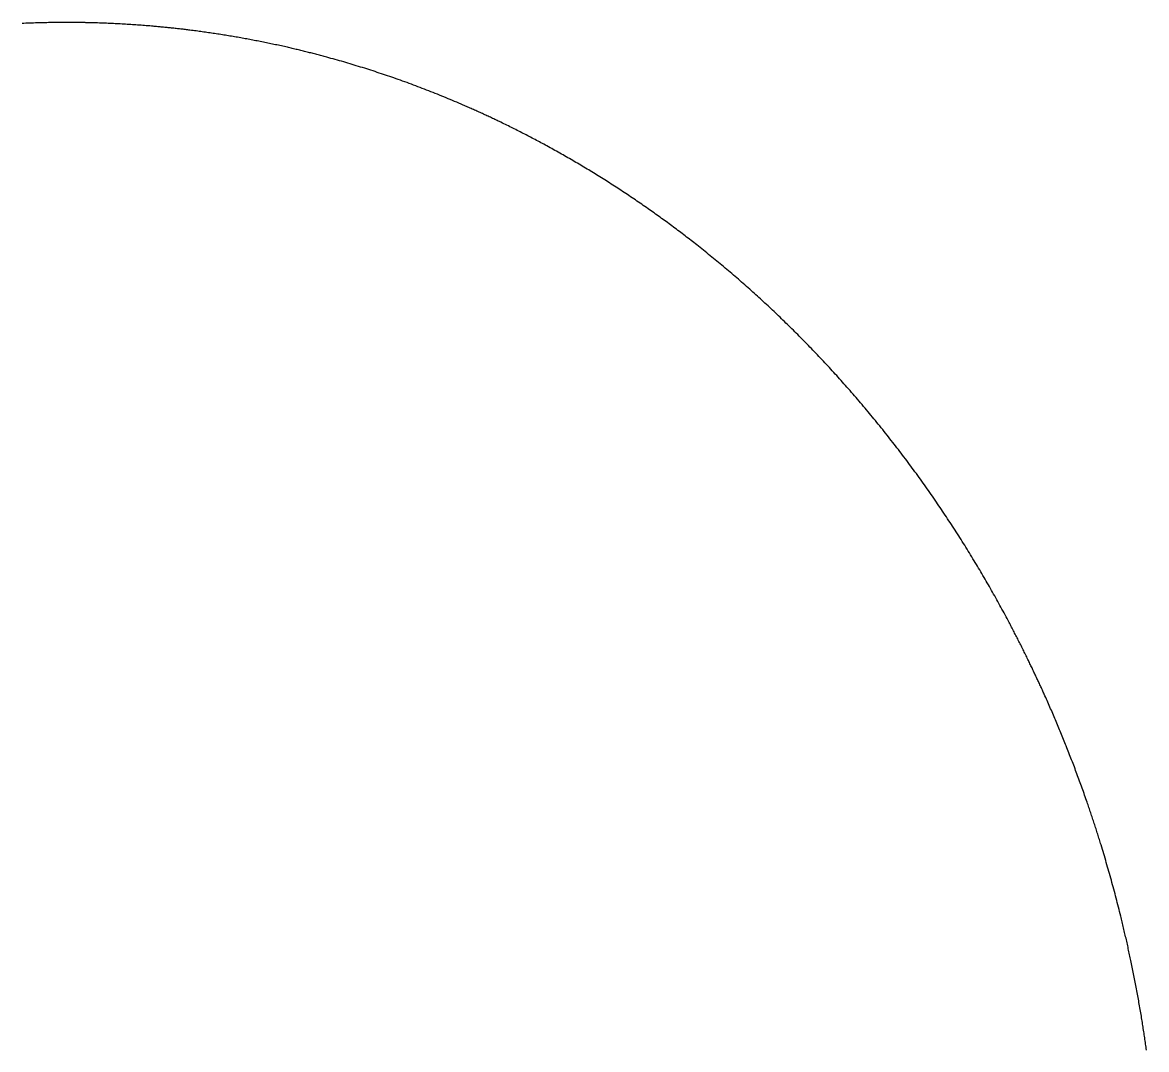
# Model space of a CAD drawing. Extents: x -390 to 1004, y -529 to 565.
# Drawn here: x 307 to 906, y 18 to 565 of the extents above; entities that cross this region are included whole.
import ezdxf

# ---------------------------------------------------------------- set-up
doc = ezdxf.new("R2010")
doc.units = 0
doc.layers.add('EDGE-CUTS', color=7, linetype='CONTINUOUS')

msp = doc.modelspace()

# ---------------------------------------------------------------- linework, layer by layer
at = {"layer": 'EDGE-CUTS', "color": 7}
msp.add_lwpolyline([(905.82, 18.07), (905.71, 18.89), (905.59, 19.71), (905.47, 20.53), (905.36, 21.35), (905.24, 22.17), (905.12, 22.99), (905, 23.81), (904.87, 24.63), (904.75, 25.45), (904.63, 26.26), (904.5, 27.08), (904.38, 27.9), (904.25, 28.71), (904.12, 29.53), (904, 30.35), (903.87, 31.16), (903.74, 31.98), (903.61, 32.79), (903.48, 33.61), (903.34, 34.42), (903.21, 35.24), (903.06, 36.15), (902.91, 37.06), (902.75, 37.97), (902.6, 38.88), (902.45, 39.78), (902.29, 40.69), (902.13, 41.6), (901.97, 42.5), (901.81, 43.41), (901.65, 44.32), (901.49, 45.22), (901.33, 46.13), (901.16, 47.03), (901, 47.94), (900.83, 48.84), (900.67, 49.74), (900.5, 50.65), (900.33, 51.55), (900.16, 52.45), (899.98, 53.35), (899.81, 54.25), (899.64, 55.15), (899.46, 56.05), (899.29, 56.95), (899.11, 57.85), (898.93, 58.75), (898.75, 59.65), (898.57, 60.54), (898.39, 61.44), (898.2, 62.34), (898.02, 63.23), (897.83, 64.13), (897.67, 64.93), (897.5, 65.73), (897.33, 66.52), (897.16, 67.32), (896.99, 68.11), (896.82, 68.91), (896.65, 69.71), (896.48, 70.5), (896.31, 71.3), (896.13, 72.09), (895.96, 72.88), (895.78, 73.68), (895.6, 74.47), (895.43, 75.26), (895.25, 76.05), (895.07, 76.85), (894.89, 77.64), (894.71, 78.43), (894.53, 79.22), (894.34, 80.01), (894.16, 80.8), (893.98, 81.59), (893.79, 82.38), (893.6, 83.17), (893.42, 83.96), (893.23, 84.74), (893.04, 85.53), (892.85, 86.32), (892.66, 87.11), (892.47, 87.89), (892.28, 88.68), (892.08, 89.46), (891.79, 90.66), (891.49, 91.86), (891.19, 93.06), (890.88, 94.25), (890.58, 95.44), (890.27, 96.64), (889.96, 97.83), (889.65, 99.02), (889.34, 100.21), (889.03, 101.4), (888.71, 102.59), (888.39, 103.78), (888.07, 104.97), (887.75, 106.15), (887.42, 107.34), (887.1, 108.52), (886.77, 109.7), (886.44, 110.89), (886.11, 112.07), (885.77, 113.25), (885.44, 114.43), (885.1, 115.6), (884.76, 116.78), (884.41, 117.96), (884.07, 119.13), (883.72, 120.31), (883.38, 121.48), (883.03, 122.65), (882.67, 123.82), (882.32, 124.99), (881.96, 126.16), (881.61, 127.33), (881.39, 128.05), (881.16, 128.76), (880.94, 129.48), (880.72, 130.19), (880.5, 130.91), (880.27, 131.62), (880.05, 132.34), (879.82, 133.05), (879.59, 133.77), (879.37, 134.48), (879.14, 135.19), (878.91, 135.9), (878.68, 136.62), (878.45, 137.33), (878.22, 138.04), (877.99, 138.75), (877.76, 139.46), (877.52, 140.17), (877.29, 140.88), (877.05, 141.59), (876.82, 142.3), (876.58, 143.01), (876.35, 143.71), (876.11, 144.42), (875.87, 145.13), (875.63, 145.84), (875.39, 146.54), (875.15, 147.25), (874.91, 147.95), (874.67, 148.66), (874.43, 149.36), (874.18, 150.07), (873.86, 151.02), (873.53, 151.97), (873.19, 152.91), (872.86, 153.86), (872.53, 154.8), (872.19, 155.75), (871.86, 156.69), (871.52, 157.64), (871.18, 158.58), (870.84, 159.52), (870.5, 160.46), (870.16, 161.4), (869.81, 162.34), (869.47, 163.28), (869.12, 164.22), (868.77, 165.16), (868.42, 166.1), (868.07, 167.03), (867.72, 167.97), (867.37, 168.9), (867.01, 169.83), (866.66, 170.77), (866.3, 171.7), (865.94, 172.63), (865.58, 173.56), (865.22, 174.49), (864.86, 175.42), (864.5, 176.35), (864.13, 177.28), (863.76, 178.21), (863.4, 179.13), (863.03, 180.06), (862.68, 180.93), (862.33, 181.8), (861.98, 182.67), (861.63, 183.54), (861.28, 184.41), (860.92, 185.27), (860.57, 186.14), (860.21, 187.01), (859.86, 187.87), (859.5, 188.74), (859.14, 189.6), (858.78, 190.47), (858.42, 191.33), (858.05, 192.19), (857.69, 193.05), (857.33, 193.91), (856.96, 194.77), (856.59, 195.63), (856.23, 196.49), (855.86, 197.35), (855.49, 198.21), (855.11, 199.06), (854.74, 199.92), (854.37, 200.78), (853.99, 201.63), (853.62, 202.48), (853.24, 203.34), (852.86, 204.19), (852.48, 205.04), (852.1, 205.89), (851.72, 206.74), (851.34, 207.59), (851.08, 208.16), (850.83, 208.72), (850.57, 209.29), (850.32, 209.85), (850.06, 210.42), (849.8, 210.98), (849.54, 211.55), (849.28, 212.11), (849.02, 212.68), (848.76, 213.24), (848.5, 213.8), (848.24, 214.37), (847.98, 214.93), (847.72, 215.49), (847.46, 216.05), (847.19, 216.61), (846.93, 217.17), (846.67, 217.74), (846.4, 218.3), (846.14, 218.86), (845.87, 219.42), (845.61, 219.98), (845.34, 220.53), (845.07, 221.09), (844.81, 221.65), (844.54, 222.21), (844.27, 222.77), (844, 223.33), (843.73, 223.88), (843.46, 224.44), (843.19, 225), (842.92, 225.55), (842.61, 226.19), (842.3, 226.84), (841.98, 227.48), (841.67, 228.12), (841.35, 228.76), (841.04, 229.4), (840.72, 230.04), (840.4, 230.67), (840.09, 231.31), (839.77, 231.95), (839.45, 232.59), (839.13, 233.22), (838.81, 233.86), (838.49, 234.5), (838.17, 235.13), (837.84, 235.77), (837.52, 236.4), (837.2, 237.04), (836.87, 237.67), (836.55, 238.3), (836.22, 238.94), (835.9, 239.57), (835.57, 240.2), (835.25, 240.83), (834.92, 241.46), (834.59, 242.09), (834.26, 242.72), (833.93, 243.35), (833.6, 243.98), (833.27, 244.61), (832.94, 245.24), (832.61, 245.87), (832.07, 246.88), (831.53, 247.89), (830.99, 248.9), (830.45, 249.91), (829.9, 250.92), (829.36, 251.93), (828.81, 252.94), (828.26, 253.94), (827.71, 254.94), (827.16, 255.95), (826.6, 256.95), (826.05, 257.95), (825.49, 258.95), (824.93, 259.95), (824.37, 260.94), (823.81, 261.94), (823.25, 262.93), (822.68, 263.92), (822.12, 264.92), (821.55, 265.91), (820.98, 266.9), (820.41, 267.88), (819.84, 268.87), (819.26, 269.86), (818.69, 270.84), (818.11, 271.82), (817.53, 272.81), (816.95, 273.79), (816.37, 274.77), (815.78, 275.74), (815.2, 276.72), (814.61, 277.7), (813.99, 278.73), (813.37, 279.76), (812.74, 280.78), (812.11, 281.81), (811.48, 282.84), (810.85, 283.86), (810.22, 284.88), (809.59, 285.9), (808.95, 286.92), (808.31, 287.94), (807.67, 288.96), (807.03, 289.97), (806.39, 290.99), (805.75, 292), (805.1, 293.01), (804.45, 294.02), (803.8, 295.03), (803.15, 296.03), (802.5, 297.04), (801.84, 298.04), (801.19, 299.04), (800.53, 300.04), (799.87, 301.04), (799.21, 302.04), (798.55, 303.04), (797.88, 304.03), (797.21, 305.03), (796.55, 306.02), (795.88, 307.01), (795.21, 308), (794.53, 308.99), (793.86, 309.97), (793.16, 310.99), (792.46, 312.01), (791.76, 313.02), (791.05, 314.03), (790.34, 315.05), (789.64, 316.06), (788.93, 317.06), (788.21, 318.07), (787.5, 319.08), (786.79, 320.08), (786.07, 321.08), (785.35, 322.08), (784.63, 323.08), (783.91, 324.08), (783.19, 325.07), (782.46, 326.07), (781.73, 327.06), (781, 328.05), (780.27, 329.04), (779.54, 330.03), (778.81, 331.01), (778.07, 332), (777.33, 332.98), (776.59, 333.96), (775.85, 334.94), (775.11, 335.92), (774.37, 336.89), (773.62, 337.87), (772.87, 338.84), (772.12, 339.81), (771.37, 340.78), (770.62, 341.75), (769.86, 342.72), (769.09, 343.69), (768.33, 344.66), (767.56, 345.63), (766.79, 346.6), (766.02, 347.57), (765.25, 348.53), (764.48, 349.5), (763.7, 350.46), (762.93, 351.42), (762.15, 352.37), (761.37, 353.33), (760.59, 354.28), (759.8, 355.23), (759.02, 356.18), (758.23, 357.13), (757.44, 358.08), (756.65, 359.03), (755.86, 359.97), (755.07, 360.91), (754.27, 361.85), (753.48, 362.79), (752.68, 363.73), (751.88, 364.66), (751.08, 365.59), (750.27, 366.52), (749.47, 367.45), (748.66, 368.38), (747.85, 369.31), (747.04, 370.23), (746.23, 371.15), (745.42, 372.07), (744.64, 372.94), (743.87, 373.81), (743.1, 374.68), (742.32, 375.54), (741.54, 376.41), (740.76, 377.27), (739.98, 378.13), (739.2, 378.99), (738.42, 379.85), (737.63, 380.7), (736.84, 381.55), (736.06, 382.41), (735.27, 383.26), (734.48, 384.11), (733.68, 384.95), (732.89, 385.8), (732.1, 386.64), (731.3, 387.49), (730.5, 388.33), (729.7, 389.17), (728.9, 390), (728.1, 390.84), (727.3, 391.67), (726.49, 392.51), (725.68, 393.34), (724.88, 394.17), (724.07, 394.99), (723.26, 395.82), (722.44, 396.64), (721.63, 397.46), (720.82, 398.29), (720, 399.1), (719.22, 399.88), (718.44, 400.66), (717.66, 401.44), (716.87, 402.21), (716.09, 402.99), (715.3, 403.76), (714.51, 404.53), (713.73, 405.3), (712.94, 406.06), (712.14, 406.83), (711.35, 407.59), (710.56, 408.35), (709.76, 409.12), (708.97, 409.87), (708.17, 410.63), (707.37, 411.39), (706.57, 412.14), (705.77, 412.9), (704.97, 413.65), (704.17, 414.4), (703.36, 415.15), (702.55, 415.89), (701.75, 416.64), (700.94, 417.38), (700.13, 418.12), (699.32, 418.86), (698.51, 419.6), (697.69, 420.34), (696.88, 421.07), (696.06, 421.81), (695.25, 422.54), (694.43, 423.27), (693.57, 424.04), (692.71, 424.8), (691.84, 425.56), (690.98, 426.32), (690.11, 427.08), (689.25, 427.84), (688.38, 428.59), (687.51, 429.35), (686.64, 430.1), (685.76, 430.85), (684.89, 431.59), (684.01, 432.34), (683.14, 433.08), (682.26, 433.83), (681.38, 434.57), (680.5, 435.31), (679.62, 436.04), (678.74, 436.78), (677.85, 437.51), (676.97, 438.24), (676.08, 438.97), (675.19, 439.7), (674.3, 440.43), (673.41, 441.15), (672.52, 441.87), (671.63, 442.59), (670.73, 443.31), (669.84, 444.03), (668.94, 444.75), (668.04, 445.46), (667.14, 446.17), (666.24, 446.88), (665.47, 447.49), (664.7, 448.09), (663.92, 448.69), (663.15, 449.29), (662.37, 449.9), (661.6, 450.49), (660.82, 451.09), (660.04, 451.69), (659.26, 452.28), (658.48, 452.88), (657.7, 453.47), (656.92, 454.06), (656.14, 454.65), (655.35, 455.24), (654.57, 455.82), (653.78, 456.41), (653, 456.99), (652.21, 457.58), (651.42, 458.16), (650.63, 458.74), (649.84, 459.31), (649.05, 459.89), (648.26, 460.47), (647.46, 461.04), (646.67, 461.61), (645.88, 462.19), (645.08, 462.76), (644.28, 463.32), (643.49, 463.89), (642.69, 464.46), (641.89, 465.02), (641.09, 465.58), (640.25, 466.17), (639.41, 466.76), (638.56, 467.35), (637.72, 467.94), (636.87, 468.52), (636.03, 469.1), (635.18, 469.68), (634.33, 470.26), (633.48, 470.84), (632.63, 471.41), (631.78, 471.99), (630.93, 472.56), (630.08, 473.13), (629.22, 473.7), (628.37, 474.27), (627.51, 474.84), (626.66, 475.4), (625.8, 475.97), (624.94, 476.53), (624.08, 477.09), (623.22, 477.65), (622.36, 478.2), (621.5, 478.76), (620.64, 479.31), (619.77, 479.86), (618.91, 480.42), (618.04, 480.96), (617.17, 481.51), (616.31, 482.06), (615.44, 482.6), (614.57, 483.14), (613.7, 483.69), (612.85, 484.21), (612.01, 484.73), (611.17, 485.25), (610.32, 485.76), (609.47, 486.28), (608.63, 486.79), (607.78, 487.31), (606.93, 487.82), (606.08, 488.33), (605.23, 488.83), (604.38, 489.34), (603.53, 489.85), (602.67, 490.35), (601.82, 490.85), (600.97, 491.35), (600.11, 491.85), (599.25, 492.35), (598.4, 492.84), (597.54, 493.34), (596.68, 493.83), (595.82, 494.32), (594.96, 494.81), (594.1, 495.3), (593.24, 495.79), (592.37, 496.27), (591.51, 496.76), (590.65, 497.24), (589.78, 497.72), (588.92, 498.2), (588.05, 498.67), (587.18, 499.15), (586.31, 499.62), (585.53, 500.05), (584.75, 500.47), (583.97, 500.89), (583.19, 501.31), (582.41, 501.73), (581.62, 502.15), (580.84, 502.57), (580.05, 502.98), (579.27, 503.4), (578.48, 503.81), (577.7, 504.22), (576.91, 504.63), (576.12, 505.04), (575.33, 505.45), (574.54, 505.85), (573.75, 506.26), (572.96, 506.66), (572.17, 507.07), (571.38, 507.47), (570.59, 507.87), (569.8, 508.27), (569, 508.66), (568.21, 509.06), (567.41, 509.45), (566.62, 509.85), (565.82, 510.24), (565.03, 510.63), (564.23, 511.02), (563.43, 511.41), (562.63, 511.8), (561.83, 512.18), (561.03, 512.57), (560.44, 512.85), (559.84, 513.14), (559.24, 513.42), (558.64, 513.71), (558.04, 513.99), (557.44, 514.28), (556.84, 514.56), (556.24, 514.84), (555.64, 515.12), (555.04, 515.4), (554.44, 515.68), (553.84, 515.96), (553.24, 516.23), (552.64, 516.51), (552.03, 516.79), (551.43, 517.06), (550.83, 517.34), (550.22, 517.61), (549.62, 517.89), (549.02, 518.16), (548.41, 518.43), (547.81, 518.7), (547.2, 518.97), (546.6, 519.24), (545.99, 519.51), (545.39, 519.78), (544.78, 520.05), (544.17, 520.31), (543.57, 520.58), (542.96, 520.84), (542.35, 521.11), (541.74, 521.37), (540.61, 521.86), (539.47, 522.35), (538.33, 522.84), (537.19, 523.32), (536.05, 523.8), (534.91, 524.28), (533.76, 524.75), (532.62, 525.23), (531.47, 525.7), (530.33, 526.16), (529.18, 526.63), (528.03, 527.09), (526.88, 527.55), (525.73, 528.01), (524.58, 528.46), (523.43, 528.91), (522.27, 529.36), (521.12, 529.81), (519.96, 530.25), (518.8, 530.69), (517.64, 531.13), (516.48, 531.57), (515.32, 532), (514.16, 532.43), (513, 532.86), (511.83, 533.29), (510.67, 533.71), (509.5, 534.13), (508.33, 534.55), (507.17, 534.96), (506, 535.38), (504.83, 535.79), (503.72, 536.17), (502.62, 536.55), (501.51, 536.93), (500.41, 537.3), (499.3, 537.68), (498.19, 538.05), (497.08, 538.42), (495.97, 538.79), (494.86, 539.15), (493.75, 539.51), (492.64, 539.87), (491.52, 540.23), (490.41, 540.58), (489.29, 540.94), (488.17, 541.28), (487.06, 541.63), (485.94, 541.98), (484.82, 542.32), (483.7, 542.66), (482.58, 543), (481.46, 543.33), (480.33, 543.67), (479.21, 544), (478.09, 544.33), (476.96, 544.65), (475.83, 544.97), (474.71, 545.3), (473.58, 545.61), (472.45, 545.93), (471.32, 546.24), (470.19, 546.55), (469.06, 546.86), (468.41, 547.04), (467.76, 547.22), (467.1, 547.39), (466.45, 547.56), (465.8, 547.74), (465.14, 547.91), (464.49, 548.08), (463.84, 548.25), (463.18, 548.42), (462.53, 548.59), (461.88, 548.76), (461.22, 548.93), (460.57, 549.09), (459.91, 549.26), (459.26, 549.43), (458.6, 549.59), (457.94, 549.75), (457.29, 549.92), (456.63, 550.08), (455.97, 550.24), (455.32, 550.4), (454.66, 550.56), (454, 550.72), (453.34, 550.87), (452.69, 551.03), (452.03, 551.19), (451.37, 551.34), (450.71, 551.5), (450.05, 551.65), (449.39, 551.8), (448.73, 551.95), (448.07, 552.11), (447.27, 552.29), (446.48, 552.47), (445.68, 552.64), (444.88, 552.82), (444.09, 553), (443.29, 553.17), (442.49, 553.35), (441.69, 553.52), (440.89, 553.69), (440.09, 553.86), (439.29, 554.03), (438.49, 554.2), (437.69, 554.36), (436.89, 554.53), (436.09, 554.69), (435.29, 554.86), (434.48, 555.02), (433.68, 555.18), (432.88, 555.34), (432.08, 555.5), (431.27, 555.65), (430.47, 555.81), (429.66, 555.96), (428.86, 556.11), (428.05, 556.27), (427.25, 556.42), (426.44, 556.57), (425.64, 556.71), (424.83, 556.86), (424.02, 557.01), (423.21, 557.15), (422.41, 557.29), (421.59, 557.44), (420.78, 557.58), (419.96, 557.72), (419.15, 557.86), (418.33, 558), (417.52, 558.13), (416.7, 558.27), (415.89, 558.4), (415.07, 558.54), (414.25, 558.67), (413.44, 558.8), (412.62, 558.93), (411.8, 559.06), (410.98, 559.18), (410.16, 559.31), (409.35, 559.43), (408.53, 559.55), (407.71, 559.68), (406.89, 559.8), (406.07, 559.91), (405.24, 560.03), (404.42, 560.15), (403.6, 560.26), (402.78, 560.38), (401.96, 560.49), (401.14, 560.6), (400.31, 560.71), (399.49, 560.82), (398.67, 560.93), (397.84, 561.04), (397.02, 561.14), (396.19, 561.24), (395.58, 561.32), (394.97, 561.4), (394.36, 561.47), (393.75, 561.54), (393.14, 561.62), (392.53, 561.69), (391.92, 561.76), (391.31, 561.83), (390.7, 561.9), (390.08, 561.97), (389.47, 562.04), (388.86, 562.11), (388.25, 562.18), (387.64, 562.24), (387.02, 562.31), (386.41, 562.37), (385.8, 562.44), (385.18, 562.5), (384.57, 562.57), (383.96, 562.63), (383.34, 562.69), (382.73, 562.75), (382.12, 562.81), (381.5, 562.87), (380.89, 562.93), (380.27, 562.99), (379.66, 563.05), (379.04, 563.1), (378.43, 563.16), (377.81, 563.22), (377.2, 563.27), (376.58, 563.33), (375.66, 563.4), (374.75, 563.48), (373.83, 563.56), (372.91, 563.63), (371.99, 563.71), (371.07, 563.78), (370.15, 563.85), (369.23, 563.92), (368.31, 563.98), (367.38, 564.05), (366.46, 564.11), (365.54, 564.17), (364.62, 564.23), (363.69, 564.29), (362.77, 564.35), (361.85, 564.4), (360.92, 564.46), (360, 564.51), (359.07, 564.56), (358.15, 564.61), (357.22, 564.66), (356.3, 564.7), (355.37, 564.75), (354.44, 564.79), (353.52, 564.83), (352.59, 564.87), (351.66, 564.91), (350.73, 564.95), (349.8, 564.98), (348.87, 565.01), (347.94, 565.04), (347.01, 565.07), (346.64, 565.09), (346.28, 565.1), (345.91, 565.11), (345.54, 565.12), (345.17, 565.13), (344.8, 565.14), (344.43, 565.15), (344.06, 565.16), (343.69, 565.17), (343.32, 565.18), (342.94, 565.19), (342.57, 565.19), (342.2, 565.2), (341.83, 565.21), (341.46, 565.22), (341.09, 565.23), (340.72, 565.23), (340.35, 565.24), (339.98, 565.25), (339.61, 565.25), (339.24, 565.26), (338.87, 565.27), (338.5, 565.27), (338.13, 565.28), (337.76, 565.28), (337.38, 565.29), (337.01, 565.29), (336.64, 565.3), (336.27, 565.3), (335.9, 565.3), (335.53, 565.31), (335.16, 565.31), (335.01, 565.31), (334.86, 565.31), (334.71, 565.32), (334.56, 565.32), (334.41, 565.32), (334.26, 565.32), (334.11, 565.32), (333.96, 565.32), (333.81, 565.32), (333.66, 565.32), (333.51, 565.32), (333.36, 565.32), (333.22, 565.33), (333.07, 565.33), (332.92, 565.33), (332.77, 565.33), (332.62, 565.33), (332.47, 565.33), (332.32, 565.33), (332.17, 565.33), (332.02, 565.33), (331.87, 565.33), (331.72, 565.33), (331.57, 565.33), (331.42, 565.33), (331.27, 565.33), (331.12, 565.33), (330.97, 565.33), (330.82, 565.33), (330.67, 565.33), (330.52, 565.33), (330.38, 565.33), (330.33, 565.33), (330.29, 565.33), (330.25, 565.33), (330.2, 565.33), (330.16, 565.33), (330.12, 565.33), (330.07, 565.33), (330.03, 565.33), (329.99, 565.33), (329.95, 565.33), (329.9, 565.33), (329.86, 565.33), (329.82, 565.33), (329.77, 565.33), (329.73, 565.33), (329.69, 565.33), (329.64, 565.33), (329.6, 565.33), (329.56, 565.33), (329.52, 565.33), (329.47, 565.33), (329.43, 565.33), (329.39, 565.33), (329.34, 565.33), (329.3, 565.33), (329.26, 565.33), (329.21, 565.33), (329.17, 565.33), (329.13, 565.33), (329.09, 565.33), (329.04, 565.33), (329, 565.33), (327.98, 565.33), (326.97, 565.32), (325.95, 565.32), (324.94, 565.31), (323.93, 565.29), (322.91, 565.28), (321.9, 565.27), (320.89, 565.25), (319.88, 565.23), (318.86, 565.21), (317.85, 565.19), (316.84, 565.16), (315.83, 565.14), (314.82, 565.11), (313.81, 565.08), (312.8, 565.04), (311.79, 565.01), (310.79, 564.97), (309.78, 564.94), (308.77, 564.9), (307.76, 564.85), (306.76, 564.81)], dxfattribs=at)

doc.saveas('drawing.dxf')
